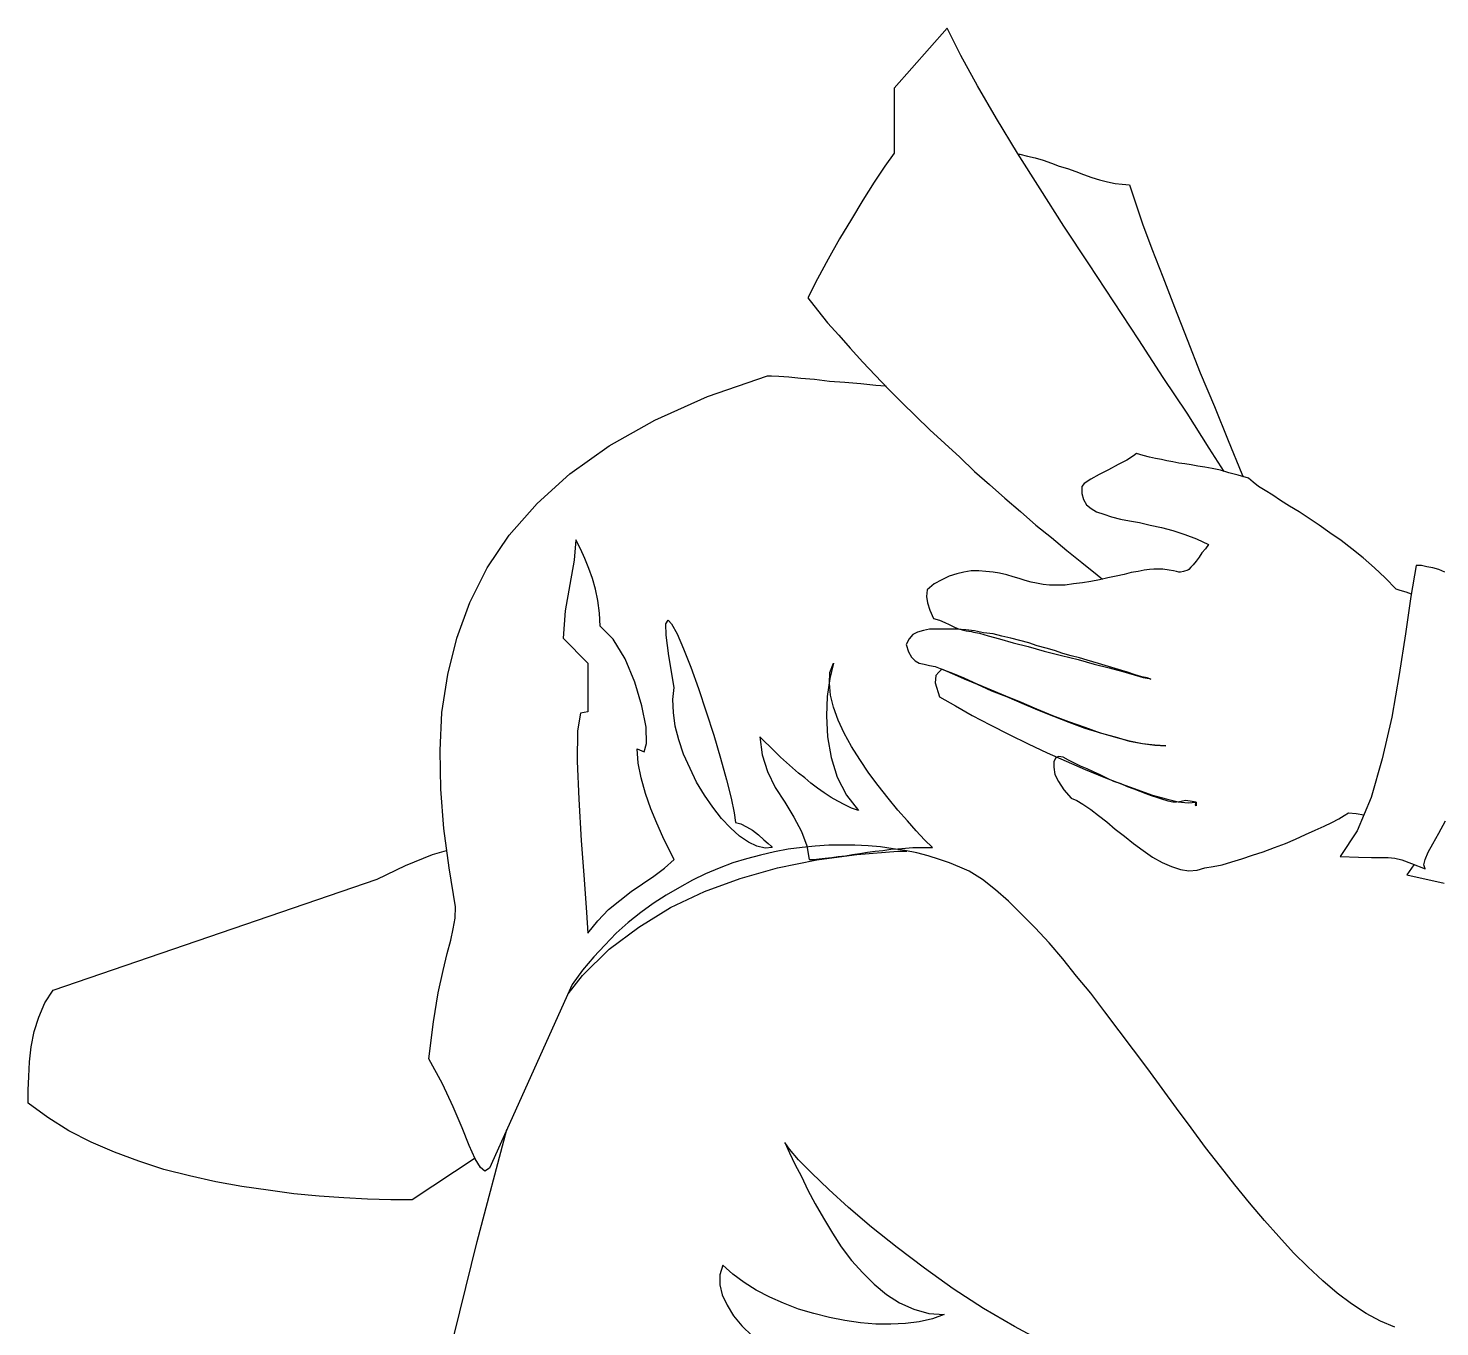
# Model space of a CAD drawing. Header units: millimetres. Extents: x 577 to 2337, y 236 to 943.
# Drawn here: x 757.333 to 757.7903, y 708.8461 to 709.267 of the extents above; entities that cross this region are included whole.
import ezdxf

# ---------------------------------------------------------------- set-up
doc = ezdxf.new("R2010")
doc.units = ezdxf.units.MM
doc.header["$LTSCALE"] = 0.01
doc.layers.add('06-Furn', color=4, linetype='Continuous')

# ---------------------------------------------------------------- blocks, each defined once
blk = doc.blocks.new('Body 36')
at = {"layer": '06-Furn', "color": 8, "linetype": 'Continuous'}
for p, q in [((721.56016, 587.16532), (721.543, 587.14585)), ((721.56459, 587.15646), (721.56016, 587.16532)), ((721.57, 587.14662), (721.56459, 587.15646)), ((721.57617, 587.13601), (721.57, 587.14662)), ((721.543, 587.14585), (721.543, 587.12483)), ((721.58291, 587.12483), (721.57617, 587.13601)), ((721.543, 587.12483), (721.53991, 587.12058)), ((721.59025, 587.11326), (721.58291, 587.12483)), ((721.5831, 587.12445), (721.58369, 587.12445)), ((721.58369, 587.12445), (721.58619, 587.12386)), ((721.58619, 587.12386), (721.5887, 587.12328)), ((721.53991, 587.12058), (721.53644, 587.11538)), ((721.5887, 587.12328), (721.59121, 587.12251)), ((721.59121, 587.12251), (721.5939, 587.12155)), ((721.5939, 587.12155), (721.59642, 587.12058)), ((721.59642, 587.12058), (721.59911, 587.11982)), ((721.59911, 587.11982), (721.60181, 587.11885)), ((721.53644, 587.11538), (721.53277, 587.10959)), ((721.60181, 587.11885), (721.60432, 587.11789)), ((721.60432, 587.11789), (721.60702, 587.11693)), ((721.60702, 587.11693), (721.60953, 587.11615)), ((721.60953, 587.11615), (721.61203, 587.11557)), ((721.61203, 587.11557), (721.61454, 587.11499)), ((721.61454, 587.11499), (721.61685, 587.1148)), ((721.61685, 587.1148), (721.61917, 587.11461)), ((721.61917, 587.11461), (721.6211, 587.10902)), ((721.59796, 587.10111), (721.59025, 587.11326)), ((721.53277, 587.10959), (721.52912, 587.10342)), ((721.6211, 587.10902), (721.62341, 587.10188)), ((721.52912, 587.10342), (721.52525, 587.09706)), ((721.60605, 587.08896), (721.59796, 587.10111)), ((721.62341, 587.10188), (721.6265, 587.09378)), ((721.52525, 587.09706), (721.52159, 587.0905)), ((721.6265, 587.09378), (721.62997, 587.08472)), ((721.52159, 587.0905), (721.51812, 587.08414)), ((721.61415, 587.07662), (721.60605, 587.08896)), ((721.51812, 587.08414), (721.51504, 587.07797)), ((721.62997, 587.08472), (721.63382, 587.07488)), ((721.51504, 587.07797), (721.51812, 587.07392)), ((721.51812, 587.07392), (721.5214, 587.06987)), ((721.62226, 587.06428), (721.61415, 587.07662)), ((721.63382, 587.07488), (721.63787, 587.06447)), ((721.5214, 587.06987), (721.52506, 587.06582)), ((721.52506, 587.06582), (721.52873, 587.06158)), ((721.63016, 587.05213), (721.62226, 587.06428)), ((721.63787, 587.06447), (721.64212, 587.05367)), ((721.52873, 587.06158), (721.53277, 587.05714)), ((721.53277, 587.05714), (721.53683, 587.0529)), ((721.48244, 587.04596), (721.50192, 587.05271)), ((721.50192, 587.05271), (721.50327, 587.05271)), ((721.50327, 587.05271), (721.50559, 587.05252)), ((721.50559, 587.05252), (721.50887, 587.05232)), ((721.50887, 587.05232), (721.51272, 587.05193)), ((721.51272, 587.05193), (721.51716, 587.05155)), ((721.51716, 587.05155), (721.52197, 587.05097)), ((721.52197, 587.05097), (721.52699, 587.05059)), ((721.52699, 587.05059), (721.5322, 587.0502)), ((721.53683, 587.0529), (721.54107, 587.04846)), ((721.63787, 587.04056), (721.63016, 587.05213)), ((721.64212, 587.05367), (721.64675, 587.04268)), ((721.46547, 587.03824), (721.48244, 587.04596)), ((721.5322, 587.0502), (721.53702, 587.04962)), ((721.53702, 587.04962), (721.54029, 587.04943)), ((721.54029, 587.04943), (721.54029, 587.04924)), ((721.54107, 587.04846), (721.5455, 587.04403)), ((721.5455, 587.04403), (721.54994, 587.03959)), ((721.64675, 587.04268), (721.65118, 587.03168)), ((721.45063, 587.02995), (721.46547, 587.03824)), ((721.54994, 587.03959), (721.55457, 587.03516)), ((721.64501, 587.02918), (721.63787, 587.04056)), ((721.55457, 587.03516), (721.55939, 587.03072)), ((721.4379, 587.02089), (721.45063, 587.02995)), ((721.55939, 587.03072), (721.56421, 587.02629)), ((721.64983, 587.02166), (721.64501, 587.02918)), ((721.65118, 587.03168), (721.65562, 587.02089)), ((721.56421, 587.02629), (721.56903, 587.02166)), ((721.6155, 587.02397), (721.61242, 587.02224)), ((721.61839, 587.02532), (721.6155, 587.02397)), ((721.62052, 587.02668), (721.61839, 587.02532)), ((721.62148, 587.02744), (721.62052, 587.02668)), ((721.62361, 587.02687), (721.62148, 587.02744)), ((721.62572, 587.02629), (721.62361, 587.02687)), ((721.62765, 587.0259), (721.62572, 587.02629)), ((721.62958, 587.02551), (721.62765, 587.0259)), ((721.63132, 587.02513), (721.62958, 587.02551)), ((721.63325, 587.02475), (721.63132, 587.02513)), ((721.63517, 587.02436), (721.63325, 587.02475)), ((721.6371, 587.02416), (721.63517, 587.02436)), ((721.63923, 587.02378), (721.6371, 587.02416)), ((721.64134, 587.0234), (721.63923, 587.02378)), ((721.64366, 587.02301), (721.64134, 587.0234)), ((721.64597, 587.02262), (721.64366, 587.02301)), ((721.42729, 587.01125), (721.4379, 587.02089)), ((721.56903, 587.02166), (721.57385, 587.01742)), ((721.60663, 587.01915), (721.60451, 587.0178)), ((721.60933, 587.0207), (721.60663, 587.01915)), ((721.61242, 587.02224), (721.60933, 587.0207)), ((721.64867, 587.02205), (721.64597, 587.02262)), ((721.65138, 587.02127), (721.64867, 587.02205)), ((721.65446, 587.02051), (721.65138, 587.02127)), ((721.65774, 587.01954), (721.65446, 587.02051)), ((721.65562, 587.02089), (721.656, 587.01992)), ((721.656, 587.01992), (721.656, 587.02012)), ((721.65928, 587.01819), (721.65774, 587.01954)), ((721.57385, 587.01742), (721.57886, 587.01299)), ((721.60451, 587.0178), (721.60374, 587.01684)), ((721.60374, 587.01684), (721.60374, 587.01453)), ((721.60374, 587.01453), (721.60432, 587.0126)), ((721.66101, 587.01684), (721.65928, 587.01819)), ((721.66314, 587.01549), (721.66101, 587.01684)), ((721.66564, 587.01395), (721.66314, 587.01549)), ((721.66815, 587.01221), (721.66564, 587.01395)), ((721.41823, 587.00102), (721.42729, 587.01125)), ((721.57886, 587.01299), (721.58388, 587.00874)), ((721.60432, 587.0126), (721.60529, 587.01086)), ((721.60529, 587.01086), (721.60683, 587.00971)), ((721.60683, 587.00971), (721.60857, 587.00855)), ((721.67104, 587.01047), (721.66815, 587.01221)), ((721.67413, 587.00855), (721.67104, 587.01047)), ((721.58388, 587.00874), (721.58889, 587.0043)), ((721.60857, 587.00855), (721.61087, 587.00778)), ((721.61087, 587.00778), (721.61338, 587.007)), ((721.61338, 587.007), (721.61628, 587.00623)), ((721.61628, 587.00623), (721.61917, 587.00565)), ((721.61917, 587.00565), (721.62245, 587.00508)), ((721.62245, 587.00508), (721.62591, 587.0043)), ((721.67741, 587.00643), (721.67413, 587.00855)), ((721.68068, 587.0043), (721.67741, 587.00643)), ((721.4111, 586.99042), (721.41823, 587.00102)), ((721.58889, 587.0043), (721.5939, 587.00026)), ((721.5939, 587.00026), (721.59892, 586.99602)), ((721.62591, 587.0043), (721.62958, 587.00353)), ((721.62958, 587.00353), (721.63325, 587.00257)), ((721.63325, 587.00257), (721.6371, 587.00122)), ((721.6371, 587.00122), (721.64096, 586.99987)), ((721.68415, 587.0018), (721.68068, 587.0043)), ((721.68782, 586.99929), (721.68415, 587.0018)), ((721.43983, 586.99948), (721.43925, 586.99293)), ((721.44137, 586.99659), (721.43983, 586.99948)), ((721.44272, 586.9935), (721.44137, 586.99659)), ((721.59892, 586.99602), (721.60374, 586.99215)), ((721.64096, 586.99987), (721.64482, 586.99794)), ((721.64385, 586.99659), (721.64269, 586.99524)), ((721.64482, 586.99794), (721.64385, 586.99659)), ((721.69129, 586.99659), (721.68782, 586.99929)), ((721.69495, 586.9937), (721.69129, 586.99659)), ((721.43925, 586.99293), (721.4379, 586.98502)), ((721.44407, 586.99023), (721.44272, 586.9935)), ((721.60374, 586.99215), (721.60876, 586.98811)), ((721.6398, 586.99139), (721.63903, 586.99061)), ((721.64077, 586.99254), (721.6398, 586.99139)), ((721.64173, 586.99389), (721.64077, 586.99254)), ((721.64269, 586.99524), (721.64173, 586.99389)), ((721.69862, 586.99042), (721.69495, 586.9937)), ((721.71212, 586.99119), (721.71038, 586.98116)), ((721.71385, 586.99119), (721.71212, 586.99119)), ((721.71559, 586.9908), (721.71385, 586.99119)), ((721.4055, 586.97924), (721.4111, 586.99042)), ((721.44523, 586.98695), (721.44407, 586.99023)), ((721.44619, 586.98348), (721.44523, 586.98695)), ((721.55842, 586.98656), (721.55592, 586.98522)), ((721.56074, 586.98772), (721.55842, 586.98656)), ((721.56324, 586.9885), (721.56074, 586.98772)), ((721.56556, 586.98907), (721.56324, 586.9885)), ((721.56787, 586.98946), (721.56556, 586.98907)), ((721.57038, 586.98946), (721.56787, 586.98946)), ((721.57269, 586.98926), (721.57038, 586.98946)), ((721.57501, 586.98907), (721.57269, 586.98926)), ((721.57713, 586.98868), (721.57501, 586.98907)), ((721.57945, 586.98811), (721.57713, 586.98868)), ((721.58156, 586.98752), (721.57945, 586.98811)), ((721.58349, 586.98695), (721.58156, 586.98752)), ((721.58542, 586.98637), (721.58349, 586.98695)), ((721.60953, 586.98656), (721.60663, 586.98598)), ((721.60876, 586.98811), (721.61049, 586.98676)), ((721.61222, 586.98714), (721.60953, 586.98656)), ((721.61049, 586.98676), (721.61049, 586.98676)), ((721.61493, 586.98772), (721.61222, 586.98714)), ((721.61743, 586.9883), (721.61493, 586.98772)), ((721.61974, 586.98887), (721.61743, 586.9883)), ((721.62206, 586.98926), (721.61974, 586.98887)), ((721.62399, 586.98965), (721.62206, 586.98926)), ((721.62572, 586.98984), (721.62399, 586.98965)), ((721.62708, 586.99004), (721.62572, 586.98984)), ((721.62997, 586.99004), (721.62708, 586.99004)), ((721.63209, 586.98965), (721.62997, 586.99004)), ((721.63344, 586.98946), (721.63209, 586.98965)), ((721.63441, 586.98926), (721.63344, 586.98946)), ((721.63517, 586.98907), (721.63441, 586.98926)), ((721.63575, 586.98907), (721.63517, 586.98907)), ((721.63671, 586.98926), (721.63575, 586.98907)), ((721.63806, 586.98965), (721.63671, 586.98926)), ((721.63845, 586.98984), (721.63806, 586.98965)), ((721.63903, 586.99061), (721.63845, 586.98984)), ((721.70209, 586.98714), (721.69862, 586.99042)), ((721.70556, 586.98348), (721.70209, 586.98714)), ((721.71751, 586.99042), (721.71559, 586.9908)), ((721.71944, 586.98984), (721.71751, 586.99042)), ((721.72137, 586.98907), (721.71944, 586.98984)), ((721.4379, 586.98502), (721.43635, 586.97653)), ((721.44696, 586.97981), (721.44619, 586.98348)), ((721.55361, 586.98328), (721.55341, 586.98116)), ((721.55592, 586.98522), (721.55361, 586.98328)), ((721.58735, 586.98579), (721.58542, 586.98637)), ((721.58908, 586.98541), (721.58735, 586.98579)), ((721.59121, 586.98502), (721.58908, 586.98541)), ((721.59333, 586.98483), (721.59121, 586.98502)), ((721.59584, 586.98483), (721.59333, 586.98483)), ((721.59834, 586.98483), (721.59584, 586.98483)), ((721.60104, 586.98522), (721.59834, 586.98483)), ((721.60394, 586.9856), (721.60104, 586.98522)), ((721.60663, 586.98598), (721.60394, 586.9856)), ((721.70691, 586.98309), (721.70556, 586.98348)), ((721.70884, 586.98251), (721.70691, 586.98309)), ((721.71057, 586.98194), (721.70884, 586.98251)), ((721.40126, 586.96766), (721.4055, 586.97924)), ((721.44754, 586.97576), (721.44696, 586.97981)), ((721.55341, 586.98116), (721.5538, 586.97904)), ((721.5538, 586.97904), (721.55457, 586.97673)), ((721.71038, 586.98116), (721.70864, 586.96901)), ((721.43635, 586.97653), (721.43578, 586.96766)), ((721.44774, 586.97152), (721.44754, 586.97576)), ((721.46895, 586.97229), (721.46972, 586.97345)), ((721.46972, 586.97345), (721.47088, 586.97229)), ((721.55457, 586.97673), (721.55572, 586.97403)), ((721.55572, 586.97403), (721.55765, 586.97345)), ((721.55765, 586.97345), (721.55939, 586.97268)), ((721.55939, 586.97268), (721.56074, 586.9721)), ((721.45198, 586.96728), (721.44774, 586.97152)), ((721.46914, 586.96863), (721.46895, 586.97229)), ((721.46991, 586.96188), (721.46914, 586.96863)), ((721.47088, 586.97229), (721.47261, 586.96901)), ((721.47261, 586.96901), (721.47473, 586.96419)), ((721.54898, 586.96882), (721.54782, 586.96747)), ((721.55052, 586.96959), (721.54898, 586.96882)), ((721.55244, 586.97017), (721.55052, 586.96959)), ((721.55437, 586.97055), (721.55244, 586.97017)), ((721.5563, 586.97055), (721.55437, 586.97055)), ((721.55842, 586.97055), (721.5563, 586.97055)), ((721.56035, 586.97055), (721.55842, 586.97055)), ((721.56324, 586.97055), (721.56035, 586.97055)), ((721.56074, 586.9721), (721.56228, 586.97133)), ((721.56228, 586.97133), (721.56344, 586.97075)), ((721.56614, 586.97036), (721.56324, 586.97055)), ((721.56344, 586.97075), (721.56498, 586.97036)), ((721.56498, 586.97036), (721.56633, 586.96998)), ((721.56903, 586.96998), (721.56614, 586.97036)), ((721.56633, 586.96998), (721.56806, 586.96979)), ((721.56806, 586.96979), (721.56865, 586.96959)), ((721.56865, 586.96959), (721.57057, 586.96921)), ((721.57193, 586.9694), (721.56903, 586.96998)), ((721.57057, 586.96921), (721.57347, 586.96844)), ((721.57501, 586.96901), (721.57193, 586.9694)), ((721.57347, 586.96844), (721.57713, 586.96747)), ((721.5779, 586.96824), (721.57501, 586.96901)), ((721.5808, 586.96766), (721.5779, 586.96824)), ((721.70864, 586.96901), (721.70653, 586.9559)), ((721.39837, 586.9559), (721.40126, 586.96766)), ((721.43578, 586.96766), (721.44369, 586.95957)), ((721.45584, 586.96092), (721.45198, 586.96728)), ((721.47473, 586.96419), (721.47705, 586.95821)), ((721.54782, 586.96747), (721.54685, 586.96555)), ((721.54685, 586.96555), (721.54763, 586.96323)), ((721.57713, 586.96747), (721.58156, 586.96612)), ((721.58369, 586.9669), (721.5808, 586.96766)), ((721.58156, 586.96612), (721.58638, 586.96496)), ((721.58658, 586.96612), (721.58369, 586.9669)), ((721.58638, 586.96496), (721.59159, 586.96342)), ((721.58928, 586.96516), (721.58658, 586.96612)), ((721.59217, 586.96438), (721.58928, 586.96516)), ((721.59487, 586.96362), (721.59217, 586.96438)), ((721.59757, 586.96265), (721.59487, 586.96362)), ((721.44369, 586.95957), (721.44369, 586.94375)), ((721.45892, 586.9534), (721.45584, 586.96092)), ((721.47164, 586.95166), (721.46991, 586.96188)), ((721.52217, 586.95648), (721.52333, 586.95957)), ((721.52333, 586.95957), (721.52217, 586.95455)), ((721.54763, 586.96323), (721.54859, 586.96149)), ((721.54859, 586.96149), (721.54975, 586.96034)), ((721.54975, 586.96034), (721.55109, 586.95957)), ((721.55109, 586.95957), (721.55264, 586.95918)), ((721.55264, 586.95918), (721.55437, 586.95879)), ((721.59159, 586.96342), (721.59718, 586.96207)), ((721.59718, 586.96207), (721.60259, 586.96072)), ((721.60027, 586.96188), (721.59757, 586.96265)), ((721.60297, 586.9613), (721.60027, 586.96188)), ((721.60259, 586.96072), (721.60779, 586.95918)), ((721.60548, 586.96053), (721.60297, 586.9613)), ((721.60914, 586.95938), (721.60548, 586.96053)), ((721.60779, 586.95918), (721.61261, 586.95802)), ((721.61242, 586.95841), (721.60914, 586.95938)), ((721.39644, 586.94356), (721.39837, 586.9559)), ((721.47705, 586.95821), (721.47955, 586.95127)), ((721.52217, 586.95455), (721.52121, 586.94877)), ((721.52197, 586.95301), (721.52217, 586.95648)), ((721.55437, 586.95879), (721.5563, 586.95841)), ((721.5563, 586.95841), (721.55842, 586.95764)), ((721.5565, 586.95551), (721.5563, 586.9532)), ((721.55746, 586.95667), (721.5565, 586.95551)), ((721.55842, 586.95764), (721.55746, 586.95667)), ((721.55842, 586.95764), (721.56189, 586.95629)), ((721.56189, 586.9561), (721.55842, 586.95764)), ((721.56189, 586.95629), (721.56556, 586.95475)), ((721.56576, 586.95436), (721.56189, 586.9561)), ((721.56556, 586.95475), (721.5698, 586.95282)), ((721.6157, 586.95745), (721.61242, 586.95841)), ((721.61261, 586.95802), (721.61705, 586.95686)), ((721.61859, 586.95667), (721.6157, 586.95745)), ((721.61705, 586.95686), (721.62071, 586.95571)), ((721.6211, 586.95571), (721.61859, 586.95667)), ((721.62071, 586.95571), (721.62361, 586.95494)), ((721.62322, 586.95513), (721.6211, 586.95571)), ((721.62495, 586.95475), (721.62322, 586.95513)), ((721.62361, 586.95494), (721.62553, 586.95455)), ((721.62611, 586.95436), (721.62495, 586.95475)), ((721.62553, 586.95455), (721.62611, 586.95436)), ((721.70653, 586.9559), (721.70421, 586.94202)), ((721.46123, 586.94568), (721.45892, 586.9534)), ((721.47126, 586.9478), (721.47164, 586.95166)), ((721.47955, 586.95127), (721.48206, 586.94375)), ((721.52236, 586.94915), (721.52197, 586.95301)), ((721.5563, 586.9532), (721.55765, 586.94858)), ((721.57, 586.95262), (721.56576, 586.95436)), ((721.5698, 586.95282), (721.57443, 586.95089)), ((721.57462, 586.9505), (721.57, 586.95262)), ((721.57443, 586.95089), (721.57906, 586.94896)), ((721.57945, 586.94858), (721.57462, 586.9505)), ((721.46258, 586.93874), (721.46123, 586.94568)), ((721.47145, 586.94356), (721.47126, 586.9478)), ((721.52121, 586.94877), (721.52101, 586.94241)), ((721.52333, 586.9453), (721.52236, 586.94915)), ((721.52487, 586.94106), (721.52333, 586.9453)), ((721.55765, 586.94858), (721.56286, 586.94568)), ((721.56286, 586.94568), (721.56826, 586.9426)), ((721.57906, 586.94896), (721.58407, 586.94684)), ((721.58446, 586.94645), (721.57945, 586.94858)), ((721.58407, 586.94684), (721.58908, 586.94471)), ((721.58947, 586.94433), (721.58446, 586.94645)), ((721.39586, 586.93122), (721.39644, 586.94356)), ((721.44137, 586.94337), (721.44041, 586.93758)), ((721.44369, 586.94375), (721.44137, 586.94337)), ((721.47203, 586.93913), (721.47145, 586.94356)), ((721.48206, 586.94375), (721.48457, 586.93623)), ((721.52101, 586.94241), (721.5214, 586.93565)), ((721.5268, 586.93681), (721.52487, 586.94106)), ((721.56826, 586.9426), (721.57404, 586.93951)), ((721.58908, 586.94471), (721.59429, 586.9426)), ((721.59468, 586.94221), (721.58947, 586.94433)), ((721.59429, 586.9426), (721.5995, 586.94067)), ((721.59969, 586.94028), (721.59468, 586.94221)), ((721.5995, 586.94067), (721.6047, 586.93874)), ((721.70421, 586.94202), (721.70112, 586.92852)), ((721.44041, 586.93758), (721.44022, 586.92774)), ((721.46278, 586.93353), (721.46258, 586.93874)), ((721.47319, 586.93469), (721.47203, 586.93913)), ((721.48457, 586.93623), (721.48668, 586.92871)), ((721.52912, 586.93257), (721.5268, 586.93681)), ((721.57404, 586.93951), (721.58021, 586.93643)), ((721.58021, 586.93643), (721.58638, 586.93334)), ((721.6049, 586.93835), (721.59969, 586.94028)), ((721.6047, 586.93874), (721.60972, 586.937)), ((721.60991, 586.93681), (721.6049, 586.93835)), ((721.60972, 586.937), (721.61454, 586.93565)), ((721.61474, 586.93546), (721.60991, 586.93681)), ((721.46008, 586.92717), (721.45969, 586.9318)), ((721.45969, 586.9318), (721.46201, 586.93083)), ((721.46201, 586.93083), (721.46278, 586.93353)), ((721.47473, 586.93006), (721.47319, 586.93469)), ((721.50096, 586.93411), (721.49942, 586.93565)), ((721.49942, 586.93565), (721.50019, 586.92987)), ((721.50269, 586.93257), (721.50096, 586.93411)), ((721.50443, 586.93083), (721.50269, 586.93257)), ((721.5214, 586.93565), (721.52256, 586.92891)), ((721.53181, 586.92833), (721.52912, 586.93257)), ((721.58638, 586.93334), (721.59256, 586.93045)), ((721.61454, 586.93565), (721.61917, 586.9343)), ((721.61917, 586.9343), (721.61474, 586.93546)), ((721.61917, 586.9343), (721.62341, 586.93353)), ((721.62341, 586.93334), (721.61917, 586.9343)), ((721.62341, 586.93353), (721.62746, 586.93295)), ((721.62746, 586.93295), (721.62341, 586.93334)), ((721.62746, 586.93295), (721.63093, 586.93276)), ((721.63093, 586.93276), (721.62746, 586.93295)), ((721.39606, 586.91869), (721.39586, 586.93122)), ((721.44022, 586.92774), (721.44079, 586.91541)), ((721.46104, 586.92235), (721.46008, 586.92717)), ((721.47686, 586.92543), (721.47473, 586.93006)), ((721.48668, 586.92871), (721.48862, 586.92177)), ((721.50019, 586.92987), (721.50192, 586.92447)), ((721.50617, 586.9291), (721.50443, 586.93083)), ((721.50809, 586.92736), (721.50617, 586.9291)), ((721.51002, 586.92563), (721.50809, 586.92736)), ((721.52256, 586.92891), (721.52449, 586.92254)), ((721.53471, 586.92389), (721.53181, 586.92833)), ((721.59256, 586.93045), (721.59873, 586.92774)), ((721.59525, 586.92871), (721.59468, 586.92755)), ((721.59468, 586.92755), (721.59468, 586.92582)), ((721.59622, 586.92929), (721.59525, 586.92871)), ((721.59777, 586.9291), (721.59622, 586.92929)), ((721.5995, 586.92813), (721.59777, 586.9291)), ((721.59873, 586.92774), (721.6049, 586.92505)), ((721.60142, 586.92717), (721.5995, 586.92813)), ((721.60335, 586.9262), (721.60142, 586.92717)), ((721.70112, 586.92852), (721.69746, 586.91599)), ((721.47897, 586.921), (721.47686, 586.92543)), ((721.50192, 586.92447), (721.50443, 586.91926)), ((721.51195, 586.92389), (721.51002, 586.92563)), ((721.51407, 586.92235), (721.51195, 586.92389)), ((721.52449, 586.92254), (721.52757, 586.91676)), ((721.53779, 586.91984), (721.53471, 586.92389)), ((721.59468, 586.92582), (721.59506, 586.9235)), ((721.59506, 586.9235), (721.59622, 586.92119)), ((721.60548, 586.92524), (721.60335, 586.9262)), ((721.6049, 586.92505), (721.61087, 586.92254)), ((721.6076, 586.92428), (721.60548, 586.92524)), ((721.60972, 586.92331), (721.6076, 586.92428)), ((721.61203, 586.92215), (721.60972, 586.92331)), ((721.61087, 586.92254), (721.61647, 586.92042)), ((721.39702, 586.90596), (721.39606, 586.91869)), ((721.46239, 586.91734), (721.46104, 586.92235)), ((721.48148, 586.91676), (721.47897, 586.921)), ((721.48862, 586.92177), (721.49016, 586.9158)), ((721.50443, 586.91926), (721.50752, 586.91445)), ((721.516, 586.92061), (721.51407, 586.92235)), ((721.51812, 586.91907), (721.516, 586.92061)), ((721.52024, 586.91754), (721.51812, 586.91907)), ((721.54107, 586.9158), (721.53779, 586.91984)), ((721.59622, 586.92119), (721.59796, 586.9185)), ((721.59796, 586.9185), (721.60027, 586.9158)), ((721.61415, 586.92119), (721.61203, 586.92215)), ((721.61647, 586.92042), (721.61415, 586.92119)), ((721.61647, 586.92042), (721.62187, 586.9185)), ((721.61859, 586.91946), (721.61647, 586.92042)), ((721.62071, 586.91869), (721.61859, 586.91946)), ((721.62264, 586.91792), (721.62071, 586.91869)), ((721.62187, 586.9185), (721.62669, 586.91676)), ((721.62457, 586.91715), (721.62264, 586.91792)), ((721.44079, 586.91541), (721.44157, 586.90211)), ((721.46412, 586.91233), (721.46239, 586.91734)), ((721.48418, 586.91291), (721.48148, 586.91676)), ((721.49016, 586.9158), (721.49112, 586.91098)), ((721.50752, 586.91445), (721.51041, 586.90963)), ((721.52256, 586.91599), (721.52024, 586.91754)), ((721.52468, 586.91484), (721.52256, 586.91599)), ((721.52699, 586.91367), (721.52468, 586.91484)), ((721.52912, 586.91252), (721.52699, 586.91367)), ((721.52757, 586.91676), (721.53143, 586.91175)), ((721.54416, 586.91194), (721.54107, 586.9158)), ((721.60027, 586.9158), (721.6022, 586.91503)), ((721.6022, 586.91503), (721.60413, 586.91387)), ((721.60413, 586.91387), (721.60663, 586.91213)), ((721.6263, 586.91657), (721.62457, 586.91715)), ((721.62804, 586.91599), (721.6263, 586.91657)), ((721.62669, 586.91676), (721.63113, 586.91561)), ((721.62939, 586.91561), (721.62804, 586.91599)), ((721.6317, 586.91484), (721.62939, 586.91561)), ((721.63113, 586.91561), (721.63498, 586.91464)), ((721.63325, 586.91445), (721.6317, 586.91484)), ((721.63441, 586.91445), (721.63325, 586.91445)), ((721.63537, 586.91464), (721.63441, 586.91445)), ((721.63498, 586.91464), (721.63826, 586.91426)), ((721.63633, 586.91484), (721.63537, 586.91464)), ((721.6373, 586.91503), (721.63633, 586.91484)), ((721.63884, 586.91484), (721.6373, 586.91503)), ((721.63826, 586.91426), (721.64077, 586.91445)), ((721.64077, 586.91445), (721.63884, 586.91484)), ((721.64058, 586.91367), (721.64077, 586.91445)), ((721.64077, 586.91329), (721.64058, 586.91367)), ((721.64077, 586.91445), (721.64077, 586.91348)), ((721.64077, 586.91348), (721.64077, 586.91329)), ((721.69746, 586.91599), (721.69302, 586.90519)), ((721.46606, 586.9077), (721.46412, 586.91233)), ((721.48707, 586.90924), (721.48418, 586.91291)), ((721.48996, 586.90615), (721.48707, 586.90924)), ((721.49112, 586.91098), (721.49151, 586.90789)), ((721.51041, 586.90963), (721.51291, 586.905)), ((721.53143, 586.91175), (721.52912, 586.91252)), ((721.54724, 586.90847), (721.54416, 586.91194)), ((721.60663, 586.91213), (721.60914, 586.91021)), ((721.60914, 586.91021), (721.61184, 586.90809)), ((721.68474, 586.90789), (721.68704, 586.90905)), ((721.68704, 586.90905), (721.68878, 586.91021)), ((721.68878, 586.91021), (721.69013, 586.91098)), ((721.69013, 586.91098), (721.69264, 586.91078)), ((721.69264, 586.91078), (721.69515, 586.9104)), ((721.69515, 586.9104), (721.69515, 586.9104)), ((721.39875, 586.89324), (721.39702, 586.90596)), ((721.46799, 586.90326), (721.46606, 586.9077)), ((721.49286, 586.90346), (721.48996, 586.90615)), ((721.49151, 586.90789), (721.49324, 586.9075)), ((721.49324, 586.9075), (721.49517, 586.90654)), ((721.49517, 586.90654), (721.4971, 586.90539)), ((721.4971, 586.90539), (721.49903, 586.90385)), ((721.51291, 586.905), (721.51465, 586.90037)), ((721.55013, 586.90519), (721.54724, 586.90847)), ((721.55283, 586.9023), (721.55013, 586.90519)), ((721.61184, 586.90809), (721.61454, 586.90577)), ((721.61454, 586.90577), (721.61763, 586.90346)), ((721.67625, 586.90404), (721.67933, 586.90539)), ((721.67933, 586.90539), (721.68223, 586.90674)), ((721.68223, 586.90674), (721.68474, 586.90789)), ((721.69302, 586.90519), (721.68743, 586.8969)), ((721.71751, 586.90095), (721.71944, 586.90442)), ((721.71944, 586.90442), (721.72157, 586.90847)), ((721.44157, 586.90211), (721.44253, 586.88938)), ((721.46991, 586.89922), (721.46799, 586.90326)), ((721.49575, 586.90153), (721.49286, 586.90346)), ((721.49845, 586.90018), (721.49575, 586.90153)), ((721.50115, 586.8996), (721.49845, 586.90018)), ((721.49903, 586.90385), (721.50076, 586.9023)), ((721.50076, 586.9023), (721.50211, 586.90114)), ((721.50346, 586.89979), (721.50115, 586.8996)), ((721.50211, 586.90114), (721.50308, 586.90018)), ((721.50308, 586.90018), (721.50346, 586.89979)), ((721.51311, 586.89979), (721.50867, 586.89922)), ((721.51735, 586.90018), (721.51311, 586.89979)), ((721.51465, 586.90037), (721.51542, 586.89594)), ((721.52178, 586.90057), (721.51735, 586.90018)), ((721.52603, 586.90057), (721.52178, 586.90057)), ((721.53027, 586.90057), (721.52603, 586.90057)), ((721.53451, 586.90037), (721.53027, 586.90057)), ((721.53856, 586.89998), (721.53451, 586.90037)), ((721.54261, 586.89941), (721.53856, 586.89998)), ((721.54416, 586.89941), (721.54666, 586.8996)), ((721.54666, 586.8996), (721.54898, 586.89979)), ((721.54898, 586.89979), (721.55129, 586.89979)), ((721.55129, 586.89979), (721.55534, 586.89979)), ((721.55534, 586.89979), (721.55283, 586.9023)), ((721.61763, 586.90346), (721.62052, 586.90114)), ((721.62052, 586.90114), (721.62361, 586.89883)), ((721.66255, 586.89844), (721.66622, 586.89979)), ((721.66622, 586.89979), (721.6697, 586.90114)), ((721.6697, 586.90114), (721.67297, 586.9025)), ((721.67297, 586.9025), (721.67625, 586.90404)), ((721.71597, 586.89825), (721.71751, 586.90095)), ((721.38468, 586.89401), (721.39335, 586.89748)), ((721.39335, 586.89748), (721.39798, 586.89883)), ((721.39798, 586.89883), (721.39798, 586.89883)), ((721.46856, 586.89305), (721.47164, 586.89594)), ((721.47164, 586.89594), (721.46991, 586.89922)), ((721.49517, 586.89613), (721.49074, 586.89478)), ((721.49961, 586.89729), (721.49517, 586.89613)), ((721.50424, 586.89844), (721.49961, 586.89729)), ((721.50867, 586.89922), (721.50424, 586.89844)), ((721.5052, 586.89324), (721.51793, 586.89574)), ((721.51542, 586.89594), (721.51697, 586.89594)), ((721.51697, 586.89594), (721.5187, 586.89613)), ((721.51793, 586.89574), (721.53085, 586.89748)), ((721.5187, 586.89613), (721.52063, 586.89633)), ((721.52063, 586.89633), (721.52275, 586.89652)), ((721.52275, 586.89652), (721.52487, 586.8969)), ((721.52487, 586.8969), (721.52719, 586.89709)), ((721.52719, 586.89709), (721.52949, 586.89748)), ((721.52949, 586.89748), (721.53181, 586.89787)), ((721.53085, 586.89748), (721.54416, 586.89863)), ((721.53181, 586.89787), (721.53432, 586.89825)), ((721.53432, 586.89825), (721.53683, 586.89863)), ((721.53683, 586.89863), (721.53933, 586.89883)), ((721.53933, 586.89883), (721.54184, 586.89922)), ((721.54184, 586.89922), (721.54416, 586.89941)), ((721.54647, 586.89883), (721.54261, 586.89941)), ((721.54416, 586.89863), (721.54705, 586.89863)), ((721.55033, 586.89806), (721.54647, 586.89883)), ((721.54705, 586.89863), (721.54705, 586.89863)), ((721.55399, 586.89709), (721.55033, 586.89806)), ((721.55765, 586.89594), (721.55399, 586.89709)), ((721.56093, 586.89478), (721.55765, 586.89594)), ((721.62361, 586.89883), (721.62669, 586.8967)), ((721.62669, 586.8967), (721.62978, 586.89497)), ((721.62978, 586.89497), (721.63286, 586.89362)), ((721.64925, 586.8942), (721.65234, 586.89516)), ((721.65234, 586.89516), (721.65562, 586.89613)), ((721.65562, 586.89613), (721.65909, 586.89729)), ((721.65909, 586.89729), (721.66255, 586.89844)), ((721.68743, 586.8969), (721.69341, 586.8967)), ((721.69341, 586.8967), (721.69765, 586.89652)), ((721.69765, 586.89652), (721.70074, 586.89652)), ((721.70074, 586.89652), (721.70305, 586.89652)), ((721.70305, 586.89652), (721.70517, 586.89633)), ((721.70517, 586.89633), (721.70749, 586.89574)), ((721.70749, 586.89574), (721.71057, 586.89459)), ((721.71462, 586.8942), (721.71501, 586.89594)), ((721.71501, 586.89594), (721.71597, 586.89825)), ((721.37542, 586.88957), (721.38468, 586.89401)), ((721.40088, 586.88051), (721.39875, 586.89324)), ((721.46143, 586.88803), (721.46509, 586.89054)), ((721.46509, 586.89054), (721.46856, 586.89305)), ((721.48187, 586.89131), (721.47762, 586.88918)), ((721.48631, 586.89305), (721.48187, 586.89131)), ((721.49074, 586.89478), (721.48631, 586.89305)), ((721.49305, 586.88977), (721.5052, 586.89324)), ((721.56421, 586.89343), (721.56093, 586.89478)), ((721.5673, 586.89208), (721.56421, 586.89343)), ((721.57154, 586.88938), (721.5673, 586.89208)), ((721.63286, 586.89362), (721.63575, 586.89266)), ((721.63575, 586.89266), (721.63845, 586.89227)), ((721.63845, 586.89227), (721.64115, 586.89246)), ((721.64115, 586.89246), (721.64366, 586.89324)), ((721.64366, 586.89324), (721.64636, 586.89362)), ((721.64636, 586.89362), (721.64925, 586.8942)), ((721.71134, 586.8942), (721.70903, 586.89092)), ((721.70903, 586.89092), (721.72118, 586.88822)), ((721.71057, 586.89459), (721.71501, 586.89285)), ((721.71501, 586.89285), (721.71462, 586.8942)), ((721.27052, 586.85352), (721.37542, 586.88957)), ((721.44253, 586.88938), (721.4433, 586.87877)), ((721.45776, 586.88553), (721.46143, 586.88803)), ((721.47338, 586.88687), (721.46914, 586.88437)), ((721.47762, 586.88918), (721.47338, 586.88687)), ((721.48148, 586.88553), (721.49305, 586.88977)), ((721.57578, 586.8861), (721.57154, 586.88938)), ((721.58002, 586.88244), (721.57578, 586.8861)), ((721.45043, 586.87974), (721.4541, 586.88263)), ((721.4541, 586.88263), (721.45776, 586.88553)), ((721.4649, 586.88166), (721.46085, 586.87877)), ((721.46914, 586.88437), (721.4649, 586.88166)), ((721.47049, 586.88032), (721.48148, 586.88553)), ((721.58427, 586.8782), (721.58002, 586.88244)), ((721.4001, 586.87338), (721.40069, 586.87684)), ((721.40069, 586.87684), (721.40088, 586.88051)), ((721.4433, 586.87877), (721.44369, 586.87203)), ((721.44696, 586.87607), (721.45043, 586.87974)), ((721.46085, 586.87877), (721.4568, 586.87549)), ((721.46027, 586.87395), (721.47049, 586.88032)), ((721.5887, 586.87376), (721.58427, 586.8782)), ((721.39933, 586.86971), (721.4001, 586.87338)), ((721.44369, 586.87203), (721.44696, 586.87607)), ((721.45063, 586.86682), (721.46027, 586.87395)), ((721.4568, 586.87549), (721.45294, 586.87203)), ((721.59314, 586.86894), (721.5887, 586.87376)), ((721.39817, 586.86547), (721.39933, 586.86971)), ((721.44928, 586.86817), (721.44561, 586.86431)), ((721.45294, 586.87203), (721.44928, 586.86817)), ((721.59757, 586.86373), (721.59314, 586.86894)), ((721.39682, 586.85988), (721.39817, 586.86547)), ((721.44195, 586.85833), (721.45063, 586.86682)), ((721.44561, 586.86431), (721.44195, 586.86006)), ((721.60201, 586.85814), (721.59757, 586.86373)), ((721.39528, 586.85274), (721.39682, 586.85988)), ((721.44195, 586.86006), (721.43867, 586.85544)), ((721.43867, 586.85544), (721.41186, 586.79585)), ((721.43732, 586.85235), (721.44195, 586.85833)), ((721.60663, 586.85254), (721.60201, 586.85814)), ((721.26589, 586.84483), (721.26782, 586.84946)), ((721.26782, 586.84946), (721.27052, 586.85352)), ((721.39374, 586.84329), (721.39528, 586.85274)), ((721.61126, 586.84657), (721.60663, 586.85254)), ((721.26435, 586.8402), (721.26589, 586.84483)), ((721.61589, 586.8404), (721.61126, 586.84657)), ((721.26338, 586.8352), (721.26435, 586.8402)), ((721.3922, 586.83133), (721.39374, 586.84329)), ((721.62052, 586.83423), (721.61589, 586.8404)), ((721.2628, 586.83037), (721.26338, 586.8352)), ((721.39663, 586.82324), (721.3922, 586.83133)), ((721.62515, 586.82805), (721.62052, 586.83423)), ((721.26261, 586.82555), (721.2628, 586.83037)), ((721.62978, 586.82169), (721.62515, 586.82805)), ((721.26242, 586.82112), (721.26261, 586.82555)), ((721.4001, 586.81571), (721.39663, 586.82324)), ((721.26242, 586.81688), (721.26242, 586.82112)), ((721.63441, 586.81533), (721.62978, 586.82169)), ((721.26878, 586.81225), (721.26242, 586.81688)), ((721.403, 586.80897), (721.4001, 586.81571)), ((721.63923, 586.80897), (721.63441, 586.81533)), ((721.27553, 586.808), (721.26878, 586.81225)), ((721.40531, 586.80318), (721.403, 586.80897)), ((721.40782, 586.77213), (721.41746, 586.80839)), ((721.41746, 586.80839), (721.41746, 586.80819)), ((721.64385, 586.8026), (721.63923, 586.80897)), ((721.28286, 586.80434), (721.27553, 586.808)), ((721.29038, 586.80106), (721.28286, 586.80434)), ((721.50906, 586.80202), (721.50752, 586.80415)), ((721.50752, 586.80415), (721.50906, 586.80087)), ((721.29829, 586.79817), (721.29038, 586.80106)), ((721.40724, 586.79913), (721.3868, 586.78563)), ((721.40724, 586.79893), (721.40531, 586.80318)), ((721.40897, 586.79604), (721.40724, 586.79893)), ((721.51195, 586.79856), (721.50906, 586.80202)), ((721.50906, 586.80087), (721.5108, 586.7972)), ((721.64867, 586.79643), (721.64385, 586.8026)), ((721.30638, 586.79547), (721.29829, 586.79817)), ((721.31468, 586.79335), (721.30638, 586.79547)), ((721.41032, 586.79489), (721.40897, 586.79604)), ((721.41186, 586.79585), (721.41032, 586.79489)), ((721.5108, 586.7972), (721.51291, 586.79315)), ((721.51619, 586.79431), (721.51195, 586.79856)), ((721.6533, 586.79045), (721.64867, 586.79643)), ((721.32316, 586.79141), (721.31468, 586.79335)), ((721.33165, 586.78987), (721.32316, 586.79141)), ((721.34013, 586.78872), (721.33165, 586.78987)), ((721.51291, 586.79315), (721.51504, 586.78872)), ((721.52178, 586.78891), (721.51619, 586.79431)), ((721.65812, 586.78467), (721.6533, 586.79045)), ((721.34842, 586.78756), (721.34013, 586.78872)), ((721.35671, 586.78679), (721.34842, 586.78756)), ((721.36462, 586.78621), (721.35671, 586.78679)), ((721.37233, 586.78583), (721.36462, 586.78621)), ((721.37985, 586.78563), (721.37233, 586.78583)), ((721.3868, 586.78563), (721.37985, 586.78563)), ((721.51504, 586.78872), (721.51735, 586.78428)), ((721.52815, 586.78313), (721.52178, 586.78891)), ((721.51735, 586.78428), (721.52005, 586.77965)), ((721.53567, 586.77676), (721.52815, 586.78313)), ((721.66294, 586.77888), (721.65812, 586.78467)), ((721.52005, 586.77965), (721.52295, 586.77483)), ((721.54396, 586.7702), (721.53567, 586.77676)), ((721.66757, 586.77368), (721.66294, 586.77888)), ((721.39644, 586.72566), (721.40782, 586.77213)), ((721.52295, 586.77483), (721.52584, 586.7704)), ((721.67239, 586.76847), (721.66757, 586.77368)), ((721.52584, 586.7704), (721.52912, 586.76596)), ((721.55283, 586.76346), (721.54396, 586.7702)), ((721.67702, 586.76384), (721.67239, 586.76847)), ((721.48746, 586.76442), (721.4865, 586.76134)), ((721.49074, 586.76153), (721.48746, 586.76442)), ((721.52912, 586.76596), (721.53277, 586.76192)), ((721.56209, 586.75671), (721.55283, 586.76346)), ((721.68184, 586.7594), (721.67702, 586.76384)), ((721.4865, 586.76134), (721.4865, 586.75806)), ((721.4865, 586.75806), (721.48727, 586.75478)), ((721.4944, 586.75883), (721.49074, 586.76153)), ((721.49826, 586.75632), (721.4944, 586.75883)), ((721.53277, 586.76192), (721.53644, 586.75825)), ((721.53644, 586.75825), (721.54049, 586.75497)), ((721.68647, 586.75536), (721.68184, 586.7594)), ((721.48727, 586.75478), (721.48881, 586.7515)), ((721.50269, 586.75401), (721.49826, 586.75632)), ((721.50713, 586.75208), (721.50269, 586.75401)), ((721.54049, 586.75497), (721.54473, 586.75227)), ((721.57193, 586.75034), (721.56209, 586.75671)), ((721.6911, 586.75188), (721.68647, 586.75536)), ((721.48881, 586.7515), (721.49093, 586.74803)), ((721.51195, 586.75015), (721.50713, 586.75208)), ((721.51697, 586.7488), (721.51195, 586.75015)), ((721.52197, 586.74745), (721.51697, 586.7488)), ((721.54473, 586.75227), (721.54936, 586.75015)), ((721.54936, 586.75015), (721.55418, 586.7488)), ((721.55418, 586.7488), (721.5592, 586.74841)), ((721.58195, 586.74456), (721.57193, 586.75034)), ((721.69592, 586.7488), (721.6911, 586.75188)), ((721.70055, 586.7463), (721.69592, 586.7488)), ((721.49093, 586.74803), (721.49363, 586.74475)), ((721.49363, 586.74475), (721.49691, 586.74147)), ((721.52699, 586.74649), (721.52197, 586.74745)), ((721.53201, 586.74571), (721.52699, 586.74649)), ((721.53702, 586.74533), (721.53201, 586.74571)), ((721.54184, 586.74533), (721.53702, 586.74533)), ((721.54666, 586.74552), (721.54184, 586.74533)), ((721.55109, 586.7461), (721.54666, 586.74552)), ((721.55534, 586.74706), (721.55109, 586.7461)), ((721.5592, 586.74841), (721.55534, 586.74706)), ((721.59198, 586.73916), (721.58195, 586.74456)), ((721.70517, 586.74436), (721.70055, 586.7463))]:
    blk.add_line(p, q, dxfattribs=at)

msp = doc.modelspace()

# ---------------------------------------------------------------- block references
at = {"layer": '06-Furn', "color": 241}
msp.add_blockref('Body 36', (36.07055, 122.10164), dxfattribs=at)

doc.saveas('drawing.dxf')
